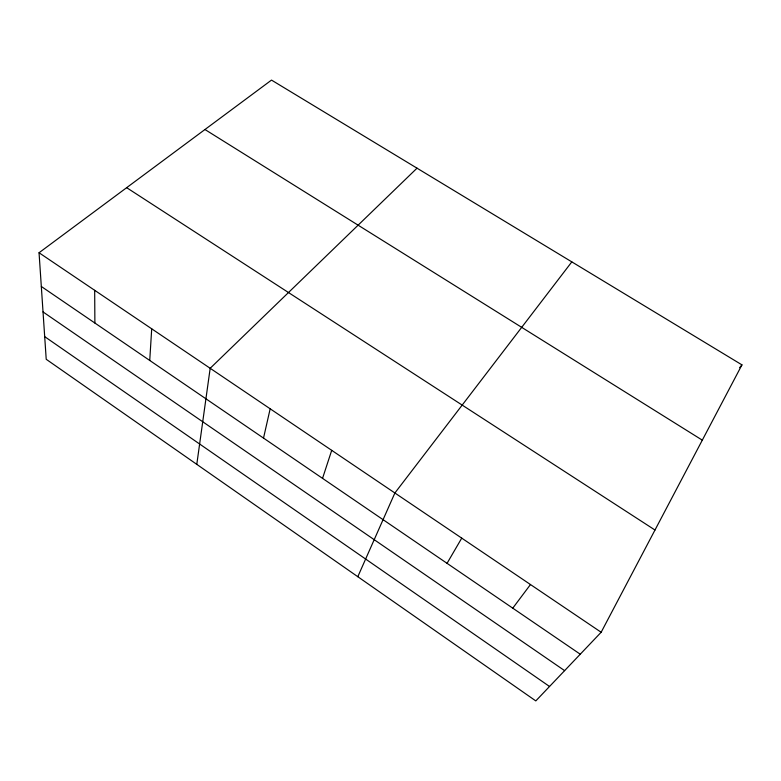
<?xml version="1.0" encoding="UTF-8"?>
<svg xmlns="http://www.w3.org/2000/svg" width="781" height="781" viewBox="0 0 781 781"><rect width="100%" height="100%" fill="white"/><g stroke="black" fill="none" stroke-linecap="round" stroke-linejoin="round"><path stroke-width="1.17" d="M149.737 360.461L151.709 328.811M196.792 464.353L210.177 368.29L417.025 168.179M263.519 438.092L270.167 408.795M322.543 478.362L331.71 450.344M357.805 576.7L394.883 492.996L571.819 261.879M601.155 632.259L741.95 364.864L271.505 80.092L39.05 252.751L46.216 359.289L535.805 700.908L601.155 632.259L39.05 252.751M447.054 563.326L461.737 538.138M512.766 608.155L530.475 584.539M739.646 367.705L741.95 364.864M204.964 129.519L702.304 440.152M126.659 187.674L654.986 530.026M41.325 286.481L580.254 654.214M43.033 311.931L564.614 670.635M44.693 336.64L549.531 686.479M94.677 290.317L94.882 323.031"/></g></svg>
